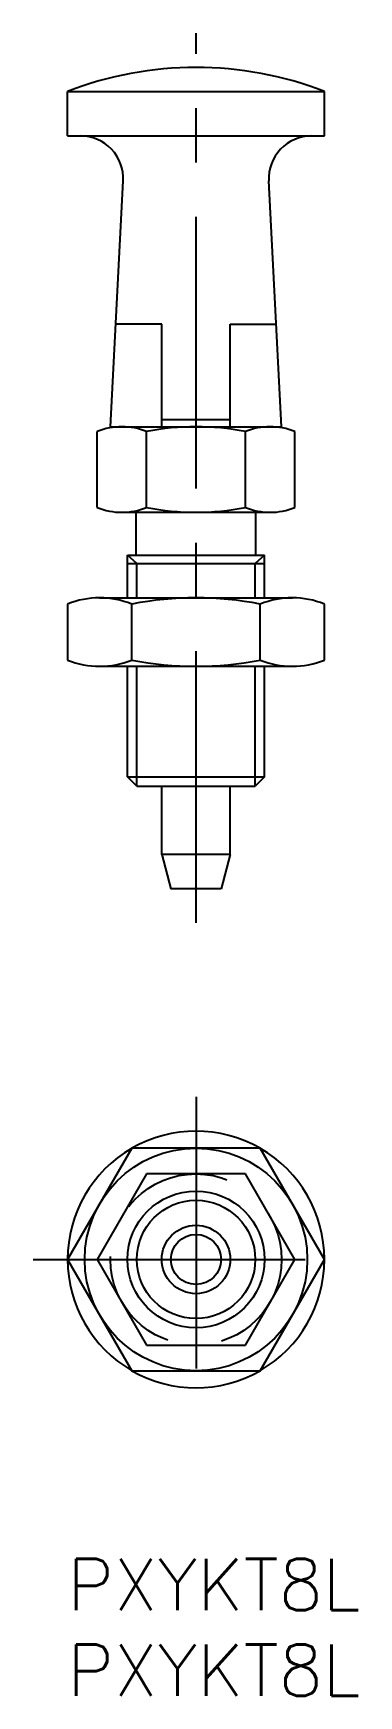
# Model space of a CAD drawing. Extents: x -2 to 17, y -8 to 89.2.
import ezdxf

# ---------------------------------------------------------------- set-up
doc = ezdxf.new("R2010")
doc.units = 0
doc.header["$LTSCALE"] = 0.5
doc.linetypes.add('CENTER', pattern=[50.8, 31.75, -6.35, 6.35, -6.35])
doc.linetypes.add('DASHED', pattern=[19.05, 12.7, -6.35])
for name, color, linetype in [('MSM_CENTER', 1, 'CENTER'), ('MSM_CONTINUOUS', 7, 'CONTINUOUS'), ('MSM_DASHED', 4, 'DASHED'), ('MSM_NARROW', 5, 'CONTINUOUS'), ('MSM_PART_NUMBER', 7, 'CONTINUOUS')]:
    doc.layers.add(name, color=color, linetype=linetype)
doc.styles.get("Standard").update_dxf_attribs({"font": 'txt.shx', "height": 1, "bigfont": 'bigfont.shx'})

# ---------------------------------------------------------------- blocks, each defined once
blk = doc.blocks.new('*U3')
at = {"layer": 'MSM_PART_NUMBER'}
blk.add_text('PXYKT8L', height=3, dxfattribs=at).set_placement((0, -3))
blk = doc.blocks.new('*U4')
at = {"layer": 'MSM_PART_NUMBER'}
blk.add_text('PXYKT8L', height=3, dxfattribs=at).set_placement((0, -8))

msp = doc.modelspace()

# ---------------------------------------------------------------- linework, layer by layer
at = {"layer": 'MSM_CENTER'}
for p, q in [((7.506, 37.168), (7.506, 89.168)), ((7.506, 27), (7.506, 8)), ((-2, 17.5), (17.011, 17.5))]:
    msp.add_line(p, q, dxfattribs=at)
at = {"layer": 'MSM_CONTINUOUS'}
for p, q in [((0.006, 85.768), (15.006, 85.768)), ((0.006, 83.168), (0.006, 85.768)), ((15.006, 83.168), (15.006, 85.768)), ((0.006, 83.168), (15.006, 83.168)), ((2.506, 66.168), (3.252, 80.538)), ((12.506, 66.168), (11.759, 80.538)), ((5.506, 72.168), (2.817, 72.168)), ((5.506, 66.168), (5.506, 72.168)), ((9.506, 66.168), (9.506, 72.168)), ((9.506, 72.168), (12.194, 72.168)), ((2.506, 66.168), (12.506, 66.168)), ((9.506, 66.568), (5.506, 66.568)), ((1.732, 61.448), (1.732, 65.887)), ((4.619, 61.448), (4.619, 65.887)), ((10.392, 61.448), (10.392, 65.887)), ((13.279, 61.448), (13.279, 65.887)), ((3.175, 61.168), (11.836, 61.168)), ((4.006, 58.668), (4.006, 61.168)), ((11.006, 58.668), (11.006, 61.168)), ((3.506, 58.668), (11.506, 58.668)), ((3.506, 56.168), (3.506, 58.668)), ((11.506, 56.168), (11.506, 58.668)), ((3.506, 58.168), (11.506, 58.168)), ((0, 55.803), (0, 52.532)), ((1.876, 56.168), (13.135, 56.168)), ((3.753, 52.532), (3.753, 55.803)), ((11.258, 52.532), (11.258, 55.803)), ((15.011, 52.532), (15.011, 55.803)), ((1.876, 52.168), (13.135, 52.168)), ((3.506, 45.709), (3.506, 52.168)), ((11.506, 45.709), (11.506, 52.168)), ((4.047, 45.168), (3.506, 45.709)), ((3.506, 45.709), (11.506, 45.709)), ((11.506, 45.709), (10.964, 45.168)), ((4.047, 45.168), (10.964, 45.168)), ((5.506, 41.168), (5.506, 45.168)), ((9.506, 41.168), (9.506, 45.168)), ((9.506, 41.168), (5.506, 41.168)), ((5.506, 41.168), (6.041, 39.168)), ((9.506, 41.168), (8.97, 39.168)), ((8.97, 39.168), (6.041, 39.168)), ((3.753, 24), (0, 17.5)), ((11.258, 24), (3.753, 24)), ((15.011, 17.5), (11.258, 24)), ((0, 17.5), (3.753, 11)), ((11.258, 11), (15.011, 17.5)), ((3.753, 11), (11.258, 11))]:
    msp.add_line(p, q, dxfattribs=at)
for radius in [6.5, 4, 2, 1.464]:
    msp.add_circle((7.506, 17.5), radius, dxfattribs=at)
for centre, radius, start, end in [((7.506, 66.378), 20.789, 68.85295, 111.14705), ((0.756, 80.668), 2.5, 357.02577, 90), ((14.256, 80.668), 2.5, 90, 182.97423), ((3.175, 62.312), 3.855, 68.01264, 111.98736), ((7.506, 51.168), 15, 78.9042, 101.0958), ((11.836, 62.312), 3.855, 68.01264, 111.98736), ((3.175, 65.023), 3.855, 248.01264, 291.98736), ((7.506, 76.168), 15, 258.9042, 281.0958), ((11.836, 65.023), 3.855, 248.01264, 291.98736), ((1.876, 51.156), 5.012, 68.01264, 111.98736), ((7.506, 36.668), 19.5, 78.9042, 101.0958), ((13.135, 51.156), 5.012, 68.01264, 111.98736), ((1.876, 57.179), 5.012, 248.01264, 291.98736), ((7.506, 71.668), 19.5, 258.9042, 281.0958), ((13.135, 57.179), 5.012, 248.01264, 291.98736), ((7.506, 17.5), 7.5, 60.07357, 119.92643), ((7.506, 17.5), 7.5, 120.07357, 179.92643), ((7.506, 17.5), 7.5, 0.07357, 59.92643), ((7.506, 17.5), 7.5, 180.07357, 239.92643), ((7.506, 17.5), 7.5, 300.07357, 359.92643), ((7.506, 17.5), 7.5, 240.07357, 299.92643)]:
    msp.add_arc(centre, radius, start, end, dxfattribs=at)
at = {"layer": 'MSM_DASHED'}
for p, q in [((4.619, 22.5), (1.732, 17.5)), ((10.392, 22.5), (4.619, 22.5)), ((13.279, 17.5), (10.392, 22.5)), ((1.732, 17.5), (4.619, 12.5)), ((10.392, 12.5), (13.279, 17.5)), ((4.619, 12.5), (10.392, 12.5))]:
    msp.add_line(p, q, dxfattribs=at)
msp.add_circle((7.506, 17.5), 5, dxfattribs=at)
for start, end in [(119.92643, 120.07357), (59.92643, 60.07357), (179.92643, 180.07357), (359.92643, 0.07357), (239.92643, 240.07357), (299.92643, 300.07357)]:
    msp.add_arc((7.506, 17.5), 7.5, start, end, dxfattribs=at)
at = {"layer": 'MSM_NARROW'}
for p, q in [((4.047, 58.168), (3.506, 58.668)), ((11.506, 58.668), (10.964, 58.168)), ((4.047, 56.168), (4.047, 58.168)), ((10.964, 56.168), (10.964, 58.168)), ((4.047, 45.168), (4.047, 52.168)), ((10.964, 45.168), (10.964, 52.168))]:
    msp.add_line(p, q, dxfattribs=at)
msp.add_circle((7.506, 17.5), 3.458, dxfattribs=at)

# ---------------------------------------------------------------- block references
at = {"layer": 'MSM_CONTINUOUS'}
for name in ['*U3', '*U4']:
    msp.add_blockref(name, (0, 0), dxfattribs=at)

doc.saveas('drawing.dxf')
